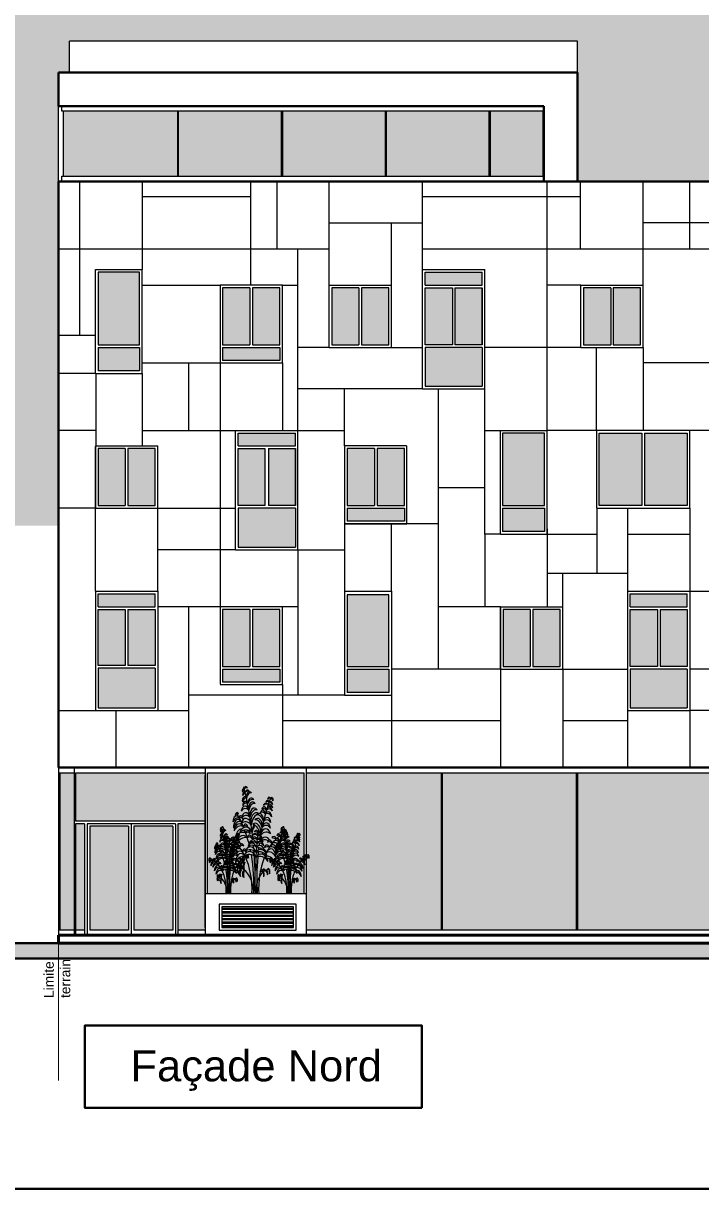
# Model space of a CAD drawing. Header units: millimetres. Extents: x 2804 to 3317, y 6834 to 7064.
# Drawn here: x 2846.3 to 2859.34, y 7029.47 to 7051.93 of the extents above; entities that cross this region are included whole.
import ezdxf

# ---------------------------------------------------------------- set-up
doc = ezdxf.new("R2010")
doc.units = ezdxf.units.MM
doc.linetypes.add('PHANTOM2', pattern=[1.25, 0.625, -0.125, 0.125, -0.125, 0.125, -0.125])
for name, color, linetype, lineweight in [('cotation', 3, 'Continuous', 30), ('Hachures', 8, 'Continuous', 20), ('Murs', 11, 'Continuous', 40), ('PREMER PLAN', 82, 'Continuous', 0), ('structure grt', 150, 'Continuous', 0), ('texte', 3, 'Continuous', 9), ('TopoAlt_T', 3, 'Continuous', 30), ('zin fenetre', 141, 'Continuous', 15), ('zin fin', 6, 'Continuous', 9), ('zin menuiserie', 150, 'Continuous', 5), ('Zin mur', 30, 'Continuous', 30)]:
    doc.layers.add(name, color=color, linetype=linetype, lineweight=lineweight)
doc.layers.add('zin hatch mur', color=8, linetype='Continuous')
doc.styles.get("Standard").update_dxf_attribs({"font": 'arial.ttf'})

# ---------------------------------------------------------------- blocks, each defined once
blk = doc.blocks.new('BUIS2-EL')
at = {"color": 0, "linetype": 'ByBlock'}
blk.add_line((-0.203, 0.718), (-0.181, 0.703), dxfattribs=at)
for centre, radius, start, end in [((-0.173, 0.967), 0.0234, 68.5001, 208.6115), ((-0.153, 0.949), 0.0411, 106.1603, 170.9512), ((-2.444, 0.09), 2.45, 10.3718, 21.9389), ((-0.14, 0.986), 0.0247, 24.0368, 175.2038), ((-0.131, 0.932), 0.0654, 78.1749, 121.0657), ((-0.116, 0.939), 0.0386, 52.227, 157.1593), ((-0.159, 0.876), 0.0368, 43.6847, 192.4915), ((-0.137, 0.835), 0.0663, 85.7421, 150.4341), ((-0.165, 0.931), 0.0265, 59.668, 188.423), ((-0.14, 0.895), 0.0596, 100.4127, 147.6783), ((-0.151, 0.831), 0.0405, 28.2731, 177.08), ((-0.102, 0.887), 0.083, 83.0677, 126.3186), ((-0.085, 0.913), 0.0485, 50.9154, 193.8024), ((-0.063, 0.878), 0.0734, 83.5691, 161.1487), ((-0.056, 0.844), 0.0589, 48.6916, 173.6596), ((-0.037, 0.794), 0.0965, 78.434, 143.9172), ((1.455, 0.153), 1.426, 148.4487, 163.1879), ((0.194, 0.853), 0.0265, 23.4908, 152.2458), ((0.193, 0.81), 0.0596, 64.2355, 111.5012), ((0.22, 0.887), 0.0234, 32.3229, 172.4343), ((0.226, 0.861), 0.0411, 69.9831, 134.774), ((0.238, 0.831), 0.0386, 16.0498, 120.9822), ((0.258, 0.883), 0.0247, 347.8597, 139.0266), ((0.234, 0.834), 0.0654, 41.9977, 84.8886), ((-0.263, 0.726), 0.0445, 120.9496, 173.7809), ((-0.399, 0.813), 0.123, 318.1235, 336.607), ((-0.275, 0.747), 0.0202, 12.5265, 124.0418), ((-0.305, 0.671), 0.0954, 58.2072, 78.3611), ((-0.951, 0.109), 0.934, 33.6332, 44.5595), ((-0.153, 0.765), 0.0624, 23.0229, 165.91), ((-0.149, 0.711), 0.0944, 55.6767, 133.2562), ((-0.141, 0.696), 0.0693, 23.0229, 165.91), ((-0.14, 0.782), 0.0729, 70.3305, 135.0226), ((-0.035, 0.804), 0.0624, 50.9154, 193.8024), ((-0.007, 0.759), 0.0944, 83.5691, 161.1487), ((-0.01, 0.74), 0.0693, 50.9154, 193.8024), ((0.022, 0.689), 0.105, 83.5691, 161.1487), ((0.02, 0.681), 0.0846, 61.3272, 202.2094), ((0.121, 0.749), 0.0405, 7.5075, 156.3144), ((0.114, 0.698), 0.0729, 49.565, 114.257), ((0.141, 0.783), 0.0368, 7.5075, 156.3144), ((0.135, 0.737), 0.0663, 49.565, 114.257), ((0.171, 0.798), 0.0558, 50.9567, 142.0458), ((0.179, 0.727), 0.118, 76.6833, 116.3191), ((0.205, 0.714), 0.0589, 12.5144, 137.4824), ((0.223, 0.769), 0.0485, 14.7382, 157.6252), ((0.22, 0.728), 0.0734, 47.392, 124.9715), ((0.226, 0.787), 0.0574, 29.2779, 110.3739), ((0.433, 1.353), 0.56, 246.003, 253.6488), ((0.219, 0.781), 0.083, 46.8905, 90.1414), ((-0.285, 0.679), 0.0569, 46.5081, 177.702), ((-0.249, 0.593), 0.128, 88.2099, 136.0002), ((-0.263, 0.633), 0.0693, 45.3982, 188.2853), ((-0.236, 0.58), 0.105, 78.052, 155.6315), ((-0.242, 0.579), 0.0841, 42.5176, 167.4856), ((-0.219, 0.683), 0.053, 68.4883, 125.8552), ((-0.265, 0.546), 0.18, 71.366, 85.5056), ((-0.141, 0.628), 0.0846, 14.616, 155.4982), ((-0.148, 0.537), 0.144, 51.3462, 118.7679), ((-0.136, 0.636), 0.105, 55.6767, 133.2562), ((-0.146, 0.623), 0.0368, 10.6845, 159.4913), ((0.08, 0.613), 0.144, 98.0574, 165.4792), ((0.074, 0.581), 0.118, 141.866, 179.4677), ((0.007, 0.583), 0.0846, 347.8896, 119.321), ((-0.053, 0.515), 0.144, 27.2397, 82.5908), ((0.042, 0.644), 0.0693, 346.8458, 129.7328), ((0.011, 0.594), 0.105, 19.4995, 97.079), ((0.07, 0.697), 0.0624, 346.8458, 129.7328), ((0.042, 0.651), 0.0944, 19.4995, 97.079), ((0.174, 0.602), 0.0693, 14.7382, 157.6252), ((0.188, 0.659), 0.0624, 14.7382, 157.6252), ((0.185, 0.605), 0.0944, 47.392, 124.9715), ((0.191, 0.662), 0.0965, 42.2568, 107.7401), ((-0.45, 0.525), 0.0202, 40.8949, 152.4102), ((-0.222, 0.504), 0.138, 72.2599, 137.7432), ((-0.213, 0.525), 0.0868, 84.4259, 175.3339), ((-0.189, 0.438), 0.145, 71.2702, 139.6419), ((-0.186, 0.435), 0.118, 55.5261, 145.4817), ((-0.139, 0.513), 0.118, 35.9389, 144.6487), ((-0.139, 0.397), 0.209, 62.9404, 117.6472), ((-0.15, 0.577), 0.0663, 52.7419, 117.4339), ((-0.213, 0.525), 0.0868, 35.5782, 62.9493), ((-0.951, 0.109), 0.934, 22.7308, 32.041), ((-0.108, 0.563), 0.0368, 10.6845, 159.4913), ((-0.112, 0.517), 0.0663, 52.7419, 117.4339), ((-0.085, 0.52), 0.0368, 10.6845, 159.4913), ((0.09, 0.54), 0.141, 129.6209, 162.333), ((0.001, 0.526), 0.0472, 32.6241, 141.3338), ((-0.002, 0.479), 0.0834, 59.6255, 114.3323), ((0.018, 0.565), 0.0354, 50.7346, 141.3338), ((0.016, 0.531), 0.0626, 70.9842, 114.3323), ((1.269, 0.299), 1.254, 167.527, 183.2337), ((0.051, 0.576), 0.0202, 63.2426, 174.7578), ((0.091, 0.504), 0.0954, 108.9232, 129.0771), ((0.067, 0.514), 0.0456, 19.9895, 126.0792), ((0.047, 0.448), 0.104, 52.4915, 93.5771), ((0.061, 0.565), 0.0202, 63.2426, 174.7578), ((0.101, 0.493), 0.0954, 108.9232, 129.0771), ((1.269, 0.299), 1.254, 166.8337, 167.0764), ((0.059, 0.583), 0.0111, 1.5455, 170.8062), ((0.052, 0.542), 0.0445, 13.5034, 66.3347), ((0.176, 0.646), 0.123, 210.6773, 229.1608), ((1.455, 0.153), 1.426, 164.0715, 164.7125), ((0.168, 0.532), 0.0846, 25.15, 156.8281), ((0.177, 0.441), 0.144, 61.8802, 125.433), ((0.17, 0.543), 0.105, 47.392, 124.9715), ((0.591, 0.056), 0.534, 100.0111, 141.7818), ((0.291, 0.486), 0.0574, 42.0299, 123.1259), ((0.363, 0.544), 0.0247, 10.241, 161.4079), ((0.359, 0.49), 0.0654, 64.379, 107.2699), ((0.412, 0.553), 0.0359, 26.1398, 137.0714), ((0.402, 0.482), 0.0974, 63.9268, 99.2843), ((0.36, 0.518), 0.0411, 343.8351, 48.6259), ((0.386, 0.525), 0.0234, 306.1748, 86.2862), ((0.455, 0.55), 0.0215, 312.3886, 118.4875), ((0.441, 0.541), 0.0288, 347.5765, 83.2995), ((0.48, 0.573), 0.0202, 27.5898, 139.1051), ((0.47, 0.491), 0.0954, 73.2705, 93.4244), ((0.621, 0.572), 0.123, 175.0245, 193.5081), ((0.46, 0.56), 0.0445, 337.8507, 30.6819), ((-0.429, 0.512), 0.0445, 149.3181, 202.1493), ((-0.59, 0.524), 0.123, 346.4919, 4.9755), ((-0.413, 0.472), 0.0569, 46.5081, 177.702), ((-0.378, 0.385), 0.128, 88.2099, 136.0002), ((-0.44, 0.443), 0.0954, 86.5756, 106.7295), ((-0.529, 0.055), 0.484, 354.7797, 82.6513), ((-0.358, 0.437), 0.0693, 45.3982, 188.2853), ((-0.331, 0.383), 0.105, 78.052, 155.6315), ((-0.304, 0.387), 0.0841, 42.5176, 167.4856), ((-0.284, 0.313), 0.138, 72.2599, 137.7432), ((-0.341, 0.505), 0.0336, 20.4187, 166.5772), ((-0.338, 0.451), 0.072, 67.0062, 119.9897), ((-0.259, 0.35), 0.0846, 36.9913, 177.8734), ((-0.27, 0.451), 0.053, 30.5815, 138.8563), ((-0.283, 0.308), 0.18, 70.9311, 98.5068), ((-0.146, 0.326), 0.209, 82.5276, 122.1155), ((-0.205, 0.439), 0.0368, 23.6856, 172.4925), ((-0.199, 0.394), 0.0663, 65.743, 130.435), ((-0.07, 0.347), 0.101, 28.1379, 145.8199), ((-0.089, 0.474), 0.0663, 52.7419, 117.4339), ((-0.046, 0.4), 0.0825, 32.6241, 141.3338), ((-0.051, 0.318), 0.146, 59.6255, 114.3323), ((-0.032, 0.441), 0.0707, 32.6241, 141.3338), ((-0.035, 0.371), 0.125, 59.6255, 114.3323), ((-0.951, 0.109), 0.934, 21.2426, 22.0818), ((-0.007, 0.495), 0.0448, 24.4979, 146.9087), ((-0.013, 0.427), 0.0978, 62.0339, 109.3727), ((-2.444, 0.09), 2.45, 9.906, 10.1779), ((-2.444, 0.09), 2.45, 9.1499, 9.5346), ((-2.444, 0.09), 2.45, 8.0523, 8.7235), ((0.073, 0.378), 0.0825, 18.2828, 126.9925), ((0.011, 0.179), 0.266, 58.0112, 87.2641), ((0.076, 0.427), 0.0707, 24.3555, 133.0653), ((0.062, 0.359), 0.125, 51.357, 106.0638), ((0.074, 0.471), 0.0589, 24.3555, 133.0653), ((0.062, 0.413), 0.104, 51.357, 106.0638), ((1.455, 0.153), 1.426, 168.3834, 169.3671), ((1.455, 0.153), 1.426, 166.5994, 167.5651), ((1.455, 0.153), 1.426, 165.2304, 166.0157), ((0.163, 0.44), 0.0978, 48.0473, 124.0566), ((0.151, 0.345), 0.168, 71.4489, 101.4296), ((0.187, 0.412), 0.053, 41.1437, 149.4185), ((0.2, 0.268), 0.18, 81.4932, 109.0689), ((0.228, 0.474), 0.0368, 7.5075, 156.3144), ((0.221, 0.429), 0.0663, 49.565, 114.257), ((0.276, 0.397), 0.0693, 351.7147, 134.6018), ((0.249, 0.344), 0.105, 24.3685, 101.948), ((0.369, 1.084), 0.56, 258.755, 266.4008), ((0.326, 0.422), 0.0841, 12.5144, 137.4824), ((0.306, 0.348), 0.138, 42.2568, 107.7401), ((0.345, 0.47), 0.0558, 10.358, 101.4471), ((0.305, 0.411), 0.118, 36.0847, 75.7205), ((-0.232, 0.263), 0.144, 73.7215, 141.1432), ((-0.216, 0.298), 0.0868, 35.5782, 175.3339), ((-0.192, 0.211), 0.145, 71.2702, 139.6419), ((-0.162, 0.397), 0.0301, 47.2752, 171.5055), ((-0.166, 0.377), 0.0353, 25.6252, 136.9856), ((-0.083, 0.286), 0.118, 32.6241, 141.3338), ((-0.09, 0.169), 0.209, 59.6255, 114.3323), ((-0.076, 0.233), 0.188, 59.6255, 114.3323), ((-0.128, 0.359), 0.02, 144.0136, 210.1665), ((-0.123, 0.342), 0.0233, 49.8772, 162.7523), ((-0.162, 0.397), 0.0301, 353.5292, 28.4174), ((-0.128, 0.359), 0.02, 2.463, 58.8373), ((-0.951, 0.109), 0.934, 18.2923, 19.4747), ((-0.951, 0.109), 0.934, 353.9769, 16.5621), ((-2.444, 0.09), 2.45, 6.7654, 7.5041), ((-2.444, 0.09), 2.45, 358.1531, 6.3649), ((0.096, 0.263), 0.118, 24.3555, 133.0653), ((0.074, 0.149), 0.209, 51.357, 106.0638), ((0.091, 0.317), 0.106, 24.3555, 133.0653), ((0.07, 0.214), 0.188, 51.357, 106.0638), ((1.455, 0.153), 1.426, 171.8589, 185.7198), ((1.455, 0.153), 1.426, 169.9983, 171.2795), ((0.591, 0.056), 0.534, 147.1691, 184.8369), ((0.147, 0.39), 0.0301, 168.9446, 194.4798), ((0.151, 0.37), 0.0353, 138.4927, 159.9599), ((0.147, 0.39), 0.0301, 122.0424, 122.9399), ((0.153, 0.136), 0.209, 91.8896, 93.2656), ((0.147, 0.39), 0.0301, 8.4945, 96.0523), ((0.151, 0.37), 0.0353, 43.0144, 93.6211), ((0.591, 0.056), 0.534, 143.0788, 144.6454), ((0.2, 0.242), 0.118, 11.5573, 105.4123), ((0.245, 0.344), 0.0846, 2.1266, 143.0087), ((0.217, 0.257), 0.144, 38.8568, 106.2785), ((0.153, 0.136), 0.209, 38.5588, 81.4224), ((-0.254, 0.232), 0.0234, 121.4262, 261.5376), ((-0.25, 0.27), 0.0247, 76.963, 228.1299), ((-0.228, 0.237), 0.0411, 159.0864, 223.8773), ((-0.201, 0.245), 0.0654, 131.101, 173.9918), ((-0.259, 0.018), 0.234, 8.4073, 91.7387), ((-0.213, 0.225), 0.0265, 112.5941, 241.3491), ((-0.17, 0.223), 0.0596, 153.3388, 200.6045), ((-0.19, 0.269), 0.0386, 105.1531, 210.0855), ((-0.141, 0.248), 0.083, 135.9938, 179.2447), ((-0.159, 0.195), 0.0368, 96.6108, 245.4177), ((-0.148, 0.267), 0.0388, 103.8415, 246.7285), ((-0.113, 0.188), 0.0663, 138.6682, 203.3603), ((-0.114, 0.264), 0.0588, 136.4952, 214.0748), ((0.216, 0.033), 0.202, 87.9392, 186.0875), ((0.099, 0.208), 0.0247, 10.241, 161.4079), ((0.095, 0.153), 0.0654, 64.379, 107.2699), ((0.138, 0.205), 0.0359, 26.1398, 137.0714), ((0.128, 0.134), 0.0974, 63.9268, 99.2843), ((0.181, 0.202), 0.0215, 312.3886, 118.4875), ((0.167, 0.193), 0.0288, 347.5765, 83.2995), ((0.206, 0.225), 0.0202, 27.5898, 139.1051), ((0.196, 0.143), 0.0954, 73.2705, 93.4244), ((0.346, 0.224), 0.123, 175.0245, 193.5081), ((0.186, 0.212), 0.0445, 337.8507, 30.6819), ((0.122, 0.189), 0.0234, 306.1748, 86.2862), ((0.096, 0.181), 0.0411, 343.8351, 48.6259)]:
    blk.add_arc(centre, radius, start, end, dxfattribs=at)
blk = doc.blocks.new('PLANT1CO')
at = {"xscale": 45, "yscale": 75, "zscale": 45}
blk.add_blockref('BUIS2-EL', (-2.62, -0.84), dxfattribs=at)

msp = doc.modelspace()

# ---------------------------------------------------------------- hatches: boundary and pattern name
at = {"layer": 'cotation'}
h = msp.add_hatch(color=256, dxfattribs=at)
h.dxf.hatch_style = 1
h.set_gradient(color1=(213, 218, 220), tint=1, name='CURVED')
h.paths.add_polyline_path([(2846.976, 7042.253), (2843.647, 7042.253), (2843.647, 7054.549), (2874.463, 7054.549), (2874.463, 7040.037), (2870.76, 7040.037), (2870.76, 7048.886), (2856.972, 7048.886), (2856.972, 7051.586), (2847.187, 7051.586), (2847.187, 7050.986), (2846.976, 7050.986)])
at = {"layer": 'Hachures'}
h = msp.add_hatch(dxfattribs=at)
h.set_pattern_fill('ANSI32', color=256, scale=0.007, angle=315)
h.paths.add_polyline_path([(2851.504, 7034.906), (2850.12, 7034.906), (2850.12, 7034.506), (2851.504, 7034.506)])
at = {"layer": 'zin fenetre'}
h = msp.add_hatch(color=123, dxfattribs=at)
h.dxf.hatch_style = 1
h.set_gradient(color1=(98, 178, 178), color2=(184, 237, 255), tint=1, name='INVCURVED')
h.paths.add_polyline_path([(2849.267, 7050.236), (2847.067, 7050.236), (2847.067, 7048.986), (2849.267, 7048.986)])
h = msp.add_hatch(color=123, dxfattribs=at)
h.dxf.hatch_style = 1
h.set_gradient(color1=(98, 178, 178), color2=(184, 237, 255), tint=1, name='INVCURVED')
h.paths.add_polyline_path([(2851.267, 7050.236), (2849.287, 7050.236), (2849.287, 7048.986), (2851.267, 7048.986)])
h = msp.add_hatch(color=123, dxfattribs=at)
h.dxf.hatch_style = 1
h.set_gradient(color1=(98, 178, 178), color2=(184, 237, 255), tint=1, name='INVCURVED')
h.paths.add_polyline_path([(2853.267, 7050.236), (2851.287, 7050.236), (2851.287, 7048.986), (2853.267, 7048.986)])
h = msp.add_hatch(color=123, dxfattribs=at)
h.dxf.hatch_style = 1
h.set_gradient(color1=(98, 178, 178), color2=(184, 237, 255), tint=1, name='INVCURVED')
h.paths.add_polyline_path([(2855.267, 7050.236), (2853.287, 7050.236), (2853.287, 7048.986), (2855.267, 7048.986)])
h = msp.add_hatch(color=123, dxfattribs=at)
h.dxf.hatch_style = 1
h.set_gradient(color1=(98, 178, 178), color2=(184, 237, 255), tint=1, name='INVCURVED')
h.paths.add_polyline_path([(2856.302, 7048.986), (2856.302, 7050.236), (2855.287, 7050.236), (2855.287, 7048.986)])
h = msp.add_hatch(color=123, dxfattribs=at)
h.dxf.hatch_style = 1
h.set_gradient(color1=(98, 178, 178), color2=(184, 237, 255), tint=1, name='INVCURVED')
h.paths.add_polyline_path([(2848.534, 7047.136), (2847.737, 7047.136), (2847.739, 7045.736), (2848.535, 7045.736)])
h = msp.add_hatch(color=123, dxfattribs=at)
h.dxf.hatch_style = 1
h.set_gradient(color1=(98, 178, 178), color2=(184, 237, 255), tint=1, name='INVCURVED')
h.paths.add_polyline_path([(2855.137, 7047.136), (2854.037, 7047.136), (2854.037, 7046.886), (2855.137, 7046.886)])
h = msp.add_hatch(color=123, dxfattribs=at)
h.dxf.hatch_style = 1
h.set_gradient(color1=(98, 178, 178), color2=(184, 237, 255), tint=1, name='INVCURVED')
h.paths.add_polyline_path([(2850.662, 7046.836), (2850.137, 7046.836), (2850.137, 7045.736), (2850.662, 7045.736)])
h = msp.add_hatch(color=123, dxfattribs=at)
h.dxf.hatch_style = 1
h.set_gradient(color1=(98, 178, 178), color2=(184, 237, 255), tint=1, name='INVCURVED')
h.paths.add_polyline_path([(2851.237, 7046.836), (2850.712, 7046.836), (2850.712, 7045.736), (2851.237, 7045.736)])
h = msp.add_hatch(color=123, dxfattribs=at)
h.dxf.hatch_style = 1
h.set_gradient(color1=(98, 178, 178), color2=(184, 237, 255), tint=1, name='INVCURVED')
h.paths.add_polyline_path([(2852.762, 7046.836), (2852.237, 7046.836), (2852.237, 7045.736), (2852.762, 7045.736)])
h = msp.add_hatch(color=123, dxfattribs=at)
h.dxf.hatch_style = 1
h.set_gradient(color1=(98, 178, 178), color2=(184, 237, 255), tint=1, name='INVCURVED')
h.paths.add_polyline_path([(2853.337, 7046.836), (2852.812, 7046.836), (2852.812, 7045.736), (2853.337, 7045.736)])
h = msp.add_hatch(color=123, dxfattribs=at)
h.dxf.hatch_style = 1
h.set_gradient(color1=(98, 178, 178), color2=(184, 237, 255), tint=1, name='INVCURVED')
h.paths.add_polyline_path([(2854.562, 7046.836), (2854.037, 7046.836), (2854.037, 7045.736), (2854.562, 7045.736)])
h = msp.add_hatch(color=123, dxfattribs=at)
h.dxf.hatch_style = 1
h.set_gradient(color1=(98, 178, 178), color2=(184, 237, 255), tint=1, name='INVCURVED')
h.paths.add_polyline_path([(2855.137, 7046.836), (2854.612, 7046.836), (2854.612, 7045.736), (2855.137, 7045.736)])
h = msp.add_hatch(color=123, dxfattribs=at)
h.dxf.hatch_style = 1
h.set_gradient(color1=(98, 178, 178), color2=(184, 237, 255), tint=1, name='INVCURVED')
h.paths.add_polyline_path([(2857.612, 7046.836), (2857.087, 7046.836), (2857.087, 7045.736), (2857.612, 7045.736)])
h = msp.add_hatch(color=123, dxfattribs=at)
h.dxf.hatch_style = 1
h.set_gradient(color1=(98, 178, 178), color2=(184, 237, 255), tint=1, name='INVCURVED')
h.paths.add_polyline_path([(2858.187, 7046.836), (2857.662, 7046.836), (2857.662, 7045.736), (2858.187, 7045.736)])
h = msp.add_hatch(color=123, dxfattribs=at)
h.dxf.hatch_style = 1
h.set_gradient(color1=(98, 178, 178), color2=(184, 237, 255), tint=1, name='INVCURVED')
h.paths.add_polyline_path([(2848.537, 7045.686), (2847.737, 7045.686), (2847.737, 7045.236), (2848.537, 7045.236)])
h = msp.add_hatch(color=123, dxfattribs=at)
h.dxf.hatch_style = 1
h.set_gradient(color1=(98, 178, 178), color2=(184, 237, 255), tint=1, name='INVCURVED')
h.paths.add_polyline_path([(2851.237, 7045.686), (2850.137, 7045.686), (2850.137, 7045.436), (2851.237, 7045.436)])
h = msp.add_hatch(color=123, dxfattribs=at)
h.dxf.hatch_style = 1
h.set_gradient(color1=(98, 178, 178), color2=(184, 237, 255), tint=1, name='INVCURVED')
h.paths.add_polyline_path([(2855.137, 7045.686), (2854.037, 7045.686), (2854.037, 7044.936), (2855.137, 7044.936)])
h = msp.add_hatch(color=123, dxfattribs=at)
h.dxf.hatch_style = 1
h.set_gradient(color1=(98, 178, 178), color2=(184, 237, 255), tint=1, name='INVCURVED')
h.paths.add_polyline_path([(2851.537, 7044.036), (2850.437, 7044.036), (2850.437, 7043.786), (2851.537, 7043.786)])
h = msp.add_hatch(color=123, dxfattribs=at)
h.dxf.hatch_style = 1
h.set_gradient(color1=(98, 178, 178), color2=(184, 237, 255), tint=1, name='INVCURVED')
h.paths.add_polyline_path([(2856.337, 7044.036), (2855.525, 7044.036), (2855.525, 7042.636), (2856.337, 7042.636)])
h = msp.add_hatch(color=123, dxfattribs=at)
h.dxf.hatch_style = 1
h.set_gradient(color1=(98, 178, 178), color2=(184, 237, 255), tint=1, name='INVCURVED')
h.paths.add_polyline_path([(2858.212, 7044.036), (2857.387, 7044.036), (2857.387, 7042.636), (2858.213, 7042.636)])
h = msp.add_hatch(color=123, dxfattribs=at)
h.dxf.hatch_style = 1
h.set_gradient(color1=(98, 178, 178), color2=(184, 237, 255), tint=1, name='INVCURVED')
h.paths.add_polyline_path([(2859.087, 7044.036), (2858.262, 7044.036), (2858.262, 7042.636), (2859.087, 7042.636)])
h = msp.add_hatch(color=123, dxfattribs=at)
h.dxf.hatch_style = 1
h.set_gradient(color1=(98, 178, 178), color2=(184, 237, 255), tint=1, name='INVCURVED')
h.paths.add_polyline_path([(2848.262, 7043.736), (2847.737, 7043.736), (2847.737, 7042.636), (2848.262, 7042.636)])
h = msp.add_hatch(color=123, dxfattribs=at)
h.dxf.hatch_style = 1
h.set_gradient(color1=(98, 178, 178), color2=(184, 237, 255), tint=1, name='INVCURVED')
h.paths.add_polyline_path([(2848.837, 7043.736), (2848.312, 7043.736), (2848.312, 7042.636), (2848.837, 7042.636)])
h = msp.add_hatch(color=123, dxfattribs=at)
h.dxf.hatch_style = 1
h.set_gradient(color1=(98, 178, 178), color2=(184, 237, 255), tint=1, name='INVCURVED')
h.paths.add_polyline_path([(2850.952, 7043.736), (2850.437, 7043.736), (2850.437, 7042.636), (2850.952, 7042.636)])
h = msp.add_hatch(color=123, dxfattribs=at)
h.dxf.hatch_style = 1
h.set_gradient(color1=(98, 178, 178), color2=(184, 237, 255), tint=1, name='INVCURVED')
h.paths.add_polyline_path([(2851.537, 7043.736), (2851.022, 7043.736), (2851.022, 7042.636), (2851.537, 7042.636)])
h = msp.add_hatch(color=123, dxfattribs=at)
h.dxf.hatch_style = 1
h.set_gradient(color1=(98, 178, 178), color2=(184, 237, 255), tint=1, name='INVCURVED')
h.paths.add_polyline_path([(2853.062, 7043.736), (2852.537, 7043.736), (2852.537, 7042.636), (2853.062, 7042.636)])
h = msp.add_hatch(color=123, dxfattribs=at)
h.dxf.hatch_style = 1
h.set_gradient(color1=(98, 178, 178), color2=(184, 237, 255), tint=1, name='INVCURVED')
h.paths.add_polyline_path([(2853.637, 7043.736), (2853.112, 7043.736), (2853.112, 7042.636), (2853.637, 7042.636)])
h = msp.add_hatch(color=123, dxfattribs=at)
h.dxf.hatch_style = 1
h.set_gradient(color1=(98, 178, 178), color2=(184, 237, 255), tint=1, name='INVCURVED')
h.paths.add_polyline_path([(2851.537, 7042.586), (2850.437, 7042.586), (2850.437, 7041.836), (2851.537, 7041.836)])
h = msp.add_hatch(color=123, dxfattribs=at)
h.dxf.hatch_style = 1
h.set_gradient(color1=(98, 178, 178), color2=(184, 237, 255), tint=1, name='INVCURVED')
h.paths.add_polyline_path([(2853.637, 7042.586), (2852.537, 7042.586), (2852.537, 7042.336), (2853.637, 7042.336)])
h = msp.add_hatch(color=123, dxfattribs=at)
h.dxf.hatch_style = 1
h.set_gradient(color1=(98, 178, 178), color2=(184, 237, 255), tint=1, name='INVCURVED')
h.paths.add_polyline_path([(2856.337, 7042.586), (2855.525, 7042.586), (2855.525, 7042.136), (2856.337, 7042.136)])
h = msp.add_hatch(color=123, dxfattribs=at)
h.dxf.hatch_style = 1
h.set_gradient(color1=(98, 178, 178), color2=(184, 237, 255), tint=1, name='INVCURVED')
h.paths.add_polyline_path([(2848.837, 7040.936), (2847.737, 7040.936), (2847.737, 7040.686), (2848.837, 7040.686)])
h = msp.add_hatch(color=123, dxfattribs=at)
h.dxf.hatch_style = 1
h.set_gradient(color1=(98, 178, 178), color2=(184, 237, 255), tint=1, name='INVCURVED')
h.paths.add_polyline_path([(2853.337, 7040.916), (2852.537, 7040.916), (2852.537, 7039.536), (2853.337, 7039.536)])
h = msp.add_hatch(color=123, dxfattribs=at)
h.dxf.hatch_style = 1
h.set_gradient(color1=(98, 178, 178), color2=(184, 237, 255), tint=1, name='INVCURVED')
h.paths.add_polyline_path([(2859.087, 7040.936), (2857.987, 7040.936), (2857.987, 7040.686), (2859.087, 7040.686)])
h = msp.add_hatch(color=123, dxfattribs=at)
h.dxf.hatch_style = 1
h.set_gradient(color1=(98, 178, 178), color2=(184, 237, 255), tint=1, name='INVCURVED')
h.paths.add_polyline_path([(2848.262, 7040.636), (2847.737, 7040.636), (2847.737, 7039.556), (2848.262, 7039.556)])
h = msp.add_hatch(color=123, dxfattribs=at)
h.dxf.hatch_style = 1
h.set_gradient(color1=(98, 178, 178), color2=(184, 237, 255), tint=1, name='INVCURVED')
h.paths.add_polyline_path([(2848.837, 7040.636), (2848.312, 7040.636), (2848.312, 7039.556), (2848.837, 7039.556)])
h = msp.add_hatch(color=123, dxfattribs=at)
h.dxf.hatch_style = 1
h.set_gradient(color1=(98, 178, 178), color2=(184, 237, 255), tint=1, name='INVCURVED')
h.paths.add_polyline_path([(2850.662, 7040.636), (2850.137, 7040.636), (2850.137, 7039.536), (2850.662, 7039.536)])
h = msp.add_hatch(color=123, dxfattribs=at)
h.dxf.hatch_style = 1
h.set_gradient(color1=(98, 178, 178), color2=(184, 237, 255), tint=1, name='INVCURVED')
h.paths.add_polyline_path([(2851.237, 7040.636), (2850.712, 7040.636), (2850.712, 7039.536), (2851.237, 7039.536)])
h = msp.add_hatch(color=123, dxfattribs=at)
h.dxf.hatch_style = 1
h.set_gradient(color1=(98, 178, 178), color2=(184, 237, 255), tint=1, name='INVCURVED')
h.paths.add_polyline_path([(2856.062, 7040.636), (2855.537, 7040.636), (2855.537, 7039.536), (2856.062, 7039.536)])
h = msp.add_hatch(color=123, dxfattribs=at)
h.dxf.hatch_style = 1
h.set_gradient(color1=(98, 178, 178), color2=(184, 237, 255), tint=1, name='INVCURVED')
h.paths.add_polyline_path([(2856.637, 7040.636), (2856.112, 7040.636), (2856.112, 7039.536), (2856.637, 7039.536)])
h = msp.add_hatch(color=123, dxfattribs=at)
h.dxf.hatch_style = 1
h.set_gradient(color1=(98, 178, 178), color2=(184, 237, 255), tint=1, name='INVCURVED')
h.paths.add_polyline_path([(2858.512, 7040.636), (2857.987, 7040.636), (2857.987, 7039.536), (2858.512, 7039.536)])
h = msp.add_hatch(color=123, dxfattribs=at)
h.dxf.hatch_style = 1
h.set_gradient(color1=(98, 178, 178), color2=(184, 237, 255), tint=1, name='INVCURVED')
h.paths.add_polyline_path([(2859.087, 7040.636), (2858.562, 7040.636), (2858.562, 7039.536), (2859.087, 7039.536)])
h = msp.add_hatch(color=123, dxfattribs=at)
h.dxf.hatch_style = 1
h.set_gradient(color1=(98, 178, 178), color2=(184, 237, 255), tint=1, name='INVCURVED')
h.paths.add_polyline_path([(2848.837, 7039.506), (2847.737, 7039.506), (2847.737, 7038.736), (2848.837, 7038.736)])
h = msp.add_hatch(color=123, dxfattribs=at)
h.dxf.hatch_style = 1
h.set_gradient(color1=(98, 178, 178), color2=(184, 237, 255), tint=1, name='INVCURVED')
h.paths.add_polyline_path([(2851.237, 7039.486), (2850.137, 7039.486), (2850.137, 7039.236), (2851.237, 7039.236)])
h = msp.add_hatch(color=123, dxfattribs=at)
h.dxf.hatch_style = 1
h.set_gradient(color1=(98, 178, 178), color2=(184, 237, 255), tint=1, name='INVCURVED')
h.paths.add_polyline_path([(2853.337, 7039.486), (2852.537, 7039.486), (2852.537, 7039.036), (2853.337, 7039.036)])
h = msp.add_hatch(color=123, dxfattribs=at)
h.dxf.hatch_style = 1
h.set_gradient(color1=(98, 178, 178), color2=(184, 237, 255), tint=1, name='INVCURVED')
h.paths.add_polyline_path([(2859.087, 7039.486), (2857.987, 7039.486), (2857.987, 7038.736), (2859.087, 7038.736)])
h = msp.add_hatch(color=123, dxfattribs=at)
h.dxf.hatch_style = 1
h.set_gradient(color1=(98, 178, 178), color2=(184, 237, 255), tint=1, name='INVCURVED')
h.paths.add_polyline_path([(2847.276, 7037.486), (2847.005, 7037.486), (2847.005, 7034.456), (2847.276, 7034.456)])
h.paths.add_polyline_path([(2849.798, 7036.506), (2849.276, 7036.506), (2849.276, 7034.456), (2849.798, 7034.456)])
h.paths.add_polyline_path([(2847.305, 7036.556), (2849.798, 7036.556), (2849.798, 7037.486), (2847.305, 7037.486)])
h.paths.add_polyline_path([(2848.426, 7036.456), (2848.426, 7034.456), (2849.176, 7034.456), (2849.176, 7036.456)])
h.paths.add_polyline_path([(2847.476, 7034.456), (2847.476, 7036.506), (2847.305, 7036.506), (2847.305, 7034.456)])
h.paths.add_polyline_path([(2847.576, 7036.456), (2847.576, 7034.456), (2848.326, 7034.456), (2848.326, 7036.456)])
h = msp.add_hatch(color=123, dxfattribs=at)
h.dxf.hatch_style = 1
h.set_gradient(color1=(98, 178, 178), color2=(184, 237, 255), tint=1, name='INVCURVED')
h.paths.add_polyline_path([(2849.848, 7035.156), (2851.704, 7035.156), (2851.704, 7037.486), (2849.848, 7037.486)])
h = msp.add_hatch(color=123, dxfattribs=at)
h.dxf.hatch_style = 1
h.set_gradient(color1=(98, 178, 178), color2=(184, 237, 255), tint=1, name='INVCURVED')
h.paths.add_polyline_path([(2854.347, 7037.486), (2851.754, 7037.486), (2851.754, 7034.456), (2854.347, 7034.456)])
h = msp.add_hatch(color=123, dxfattribs=at)
h.dxf.hatch_style = 1
h.set_gradient(color1=(98, 178, 178), color2=(184, 237, 255), tint=1, name='INVCURVED')
h.paths.add_polyline_path([(2856.949, 7034.456), (2856.949, 7037.486), (2854.367, 7037.486), (2854.367, 7034.456)])
h.paths.add_polyline_path([(2859.552, 7034.456), (2859.552, 7037.486), (2856.969, 7037.486), (2856.969, 7034.456)])
h.paths.add_polyline_path([(2859.572, 7037.486), (2859.572, 7034.456), (2862.155, 7034.456), (2862.155, 7037.486)])
at = {"layer": 'zin hatch mur'}
h = msp.add_hatch(color=256, dxfattribs=at)
h.dxf.hatch_style = 1
h.paths.add_polyline_path([(2871.28, 7034.206), (2844.577, 7034.206), (2844.577, 7034.006), (2843.788, 7034.006), (2843.64, 7034.006), (2842.356, 7034.006), (2840.997, 7034.006), (2837.63, 7034.006), (2837.63, 7034.206), (2831.786, 7034.206), (2831.786, 7033.906), (2837.33, 7033.906), (2837.33, 7033.706), (2844.877, 7033.706), (2844.877, 7033.906), (2871.28, 7033.906)])

# ---------------------------------------------------------------- linework, layer by layer
at = {"layer": 'Murs'}
for p, q in [((2849.798, 7034.356), (2846.976, 7034.356)), ((2846.976, 7034.206), (2846.976, 7034.356)), ((2849.799, 7034.356), (2851.754, 7034.356)), ((2867.167, 7034.356), (2851.754, 7034.356)), ((2846.976, 7034.206), (2867.167, 7034.206))]:
    msp.add_line(p, q, dxfattribs=at)
at = {"layer": 'texte', "linetype": 'PHANTOM2', "lineweight": 9, "const_width": 0.02}
msp.add_lwpolyline([(2846.976, 7039.295), (2846.976, 7031.551)], dxfattribs=at)
at = {"layer": 'TopoAlt_T'}
msp.add_lwpolyline([(2881.253, 7029.471), (2828.239, 7029.471), (2828.239, 7064.09), (2881.253, 7064.09)], close=True, dxfattribs=at)
at = {"layer": 'zin fin'}
for p, q in [((2847.187, 7050.986), (2847.187, 7051.586)), ((2856.972, 7051.586), (2847.187, 7051.586)), ((2856.972, 7050.986), (2856.972, 7051.586)), ((2846.976, 7048.886), (2846.976, 7050.336)), ((2847.387, 7045.915), (2847.387, 7048.886)), ((2848.587, 7048.886), (2848.587, 7047.186)), ((2850.677, 7046.886), (2850.677, 7048.886)), ((2851.187, 7047.586), (2851.187, 7048.886)), ((2852.187, 7046.886), (2852.187, 7048.886)), ((2853.987, 7047.186), (2853.987, 7048.886)), ((2856.387, 7043.886), (2856.387, 7048.886)), ((2857.027, 7047.586), (2857.027, 7048.886)), ((2858.237, 7046.886), (2858.237, 7048.886)), ((2859.137, 7047.586), (2859.137, 7048.886)), ((2848.577, 7048.596), (2850.677, 7048.596)), ((2853.987, 7048.596), (2857.027, 7048.596)), ((2852.187, 7048.086), (2853.987, 7048.086)), ((2853.387, 7046.886), (2853.387, 7048.086)), ((2864.767, 7048.086), (2858.237, 7048.086)), ((2846.976, 7047.586), (2852.187, 7047.586)), ((2851.587, 7044.086), (2851.587, 7047.586)), ((2853.987, 7047.586), (2861.287, 7047.586)), ((2848.587, 7046.886), (2850.087, 7046.886)), ((2851.287, 7046.886), (2851.587, 7046.886)), ((2857.037, 7046.886), (2856.387, 7046.886)), ((2847.687, 7045.915), (2846.976, 7045.915)), ((2852.187, 7045.686), (2851.587, 7045.686)), ((2853.387, 7045.686), (2853.987, 7045.686)), ((2857.037, 7045.686), (2855.187, 7045.686)), ((2857.337, 7044.086), (2857.337, 7045.686)), ((2858.237, 7045.686), (2858.237, 7044.086)), ((2848.587, 7045.386), (2850.087, 7045.386)), ((2849.487, 7044.086), (2849.487, 7045.386)), ((2850.087, 7045.386), (2850.087, 7040.686)), ((2851.287, 7045.386), (2851.287, 7044.086)), ((2860.087, 7045.386), (2858.237, 7045.386)), ((2847.687, 7045.186), (2846.976, 7045.186)), ((2847.697, 7045.186), (2847.697, 7043.786)), ((2848.587, 7045.186), (2848.587, 7043.786)), ((2853.987, 7044.886), (2851.587, 7044.886)), ((2852.487, 7043.786), (2852.487, 7044.886)), ((2854.287, 7044.886), (2854.287, 7040.686)), ((2855.187, 7042.086), (2855.187, 7044.886)), ((2847.697, 7044.086), (2846.976, 7044.086)), ((2848.587, 7044.086), (2850.387, 7044.086)), ((2851.587, 7044.086), (2852.487, 7044.086)), ((2855.187, 7044.086), (2855.487, 7044.086)), ((2857.337, 7044.086), (2856.387, 7044.086)), ((2859.967, 7044.086), (2859.137, 7044.086)), ((2859.137, 7044.086), (2859.137, 7044.086)), ((2854.287, 7042.986), (2855.187, 7042.986)), ((2847.687, 7042.586), (2846.976, 7042.586)), ((2847.687, 7040.986), (2847.687, 7042.586)), ((2848.887, 7040.986), (2848.887, 7042.586)), ((2848.887, 7042.586), (2850.387, 7042.586)), ((2857.347, 7042.586), (2857.347, 7041.336)), ((2857.937, 7042.586), (2857.937, 7040.986)), ((2859.137, 7042.586), (2859.137, 7040.986)), ((2852.487, 7042.286), (2852.487, 7040.986)), ((2854.287, 7042.286), (2852.487, 7042.286)), ((2853.387, 7040.986), (2853.387, 7042.286)), ((2856.387, 7042.186), (2856.387, 7040.686)), ((2855.487, 7042.086), (2855.187, 7042.086)), ((2855.187, 7042.086), (2855.187, 7040.686)), ((2856.387, 7042.086), (2857.347, 7042.086)), ((2857.937, 7042.086), (2859.137, 7042.086)), ((2850.387, 7041.786), (2848.887, 7041.786)), ((2851.587, 7041.786), (2851.587, 7038.986)), ((2851.587, 7041.786), (2852.487, 7041.786)), ((2856.387, 7041.336), (2857.937, 7041.336)), ((2856.687, 7040.686), (2856.687, 7041.336)), ((2859.137, 7040.986), (2859.967, 7040.986)), ((2851.587, 7040.686), (2848.887, 7040.686)), ((2849.477, 7040.686), (2849.477, 7037.586)), ((2855.487, 7040.686), (2854.287, 7040.686)), ((2854.287, 7040.686), (2854.287, 7039.486)), ((2855.487, 7039.486), (2853.387, 7039.486)), ((2855.487, 7039.486), (2855.487, 7037.586)), ((2856.687, 7039.486), (2856.687, 7037.586)), ((2856.687, 7039.486), (2857.937, 7039.486)), ((2859.967, 7039.486), (2859.137, 7039.486)), ((2851.287, 7039.186), (2851.287, 7037.586)), ((2852.487, 7038.986), (2849.477, 7038.986)), ((2853.387, 7038.986), (2853.387, 7037.586)), ((2846.976, 7038.686), (2849.477, 7038.686)), ((2848.077, 7038.686), (2848.077, 7037.586)), ((2857.937, 7038.686), (2857.937, 7037.586)), ((2859.137, 7038.686), (2859.137, 7037.586)), ((2859.967, 7038.686), (2859.137, 7038.686)), ((2855.487, 7038.486), (2851.287, 7038.486)), ((2857.937, 7038.486), (2856.687, 7038.486)), ((2846.976, 7037.586), (2846.976, 7034.356)), ((2847.276, 7037.586), (2847.276, 7034.356)), ((2851.754, 7035.156), (2849.798, 7035.156)), ((2849.798, 7035.156), (2849.798, 7034.356)), ((2851.754, 7034.506), (2851.754, 7035.156)), ((2849.798, 7034.506), (2849.798, 7034.956)), ((2851.554, 7034.956), (2850.07, 7034.956)), ((2850.07, 7034.956), (2850.07, 7034.456)), ((2851.504, 7034.906), (2850.12, 7034.906)), ((2850.12, 7034.906), (2850.12, 7034.506)), ((2851.504, 7034.506), (2851.504, 7034.906)), ((2851.554, 7034.456), (2851.554, 7034.956)), ((2850.07, 7034.456), (2851.554, 7034.456)), ((2850.12, 7034.506), (2851.504, 7034.506)), ((2851.754, 7034.356), (2851.754, 7034.506))]:
    msp.add_line(p, q, dxfattribs=at)
at = {"layer": 'zin menuiserie'}
for p, q in [((2847.037, 7050.236), (2847.037, 7050.336)), ((2856.322, 7050.236), (2847.037, 7050.236)), ((2847.067, 7050.236), (2847.067, 7048.986)), ((2849.267, 7050.236), (2849.267, 7048.986)), ((2849.287, 7048.986), (2849.287, 7050.236)), ((2851.267, 7050.236), (2851.267, 7048.986)), ((2851.287, 7050.236), (2851.287, 7048.986)), ((2853.267, 7050.236), (2853.267, 7048.986)), ((2853.287, 7050.236), (2853.287, 7048.986)), ((2855.267, 7050.236), (2855.267, 7048.986)), ((2855.287, 7050.236), (2855.287, 7048.986)), ((2856.302, 7050.236), (2856.302, 7048.986)), ((2847.037, 7048.986), (2856.322, 7048.986)), ((2847.037, 7048.886), (2847.037, 7048.986)), ((2847.687, 7047.186), (2848.577, 7047.186)), ((2847.687, 7047.176), (2847.687, 7047.186)), ((2847.687, 7046.896), (2847.687, 7047.176)), ((2847.737, 7047.136), (2847.737, 7045.736)), ((2848.537, 7047.136), (2847.737, 7047.136)), ((2848.537, 7045.736), (2848.537, 7047.136)), ((2848.577, 7047.186), (2848.587, 7047.186)), ((2848.587, 7047.176), (2848.587, 7047.186)), ((2848.587, 7046.396), (2848.587, 7047.176)), ((2853.987, 7045.686), (2853.987, 7047.186)), ((2853.987, 7047.186), (2853.997, 7047.186)), ((2853.997, 7047.186), (2855.187, 7047.186)), ((2854.037, 7046.886), (2854.037, 7047.136)), ((2854.037, 7047.136), (2855.137, 7047.136)), ((2855.137, 7046.886), (2855.137, 7047.136)), ((2855.187, 7047.176), (2855.187, 7047.186)), ((2855.187, 7044.886), (2855.187, 7047.176)), ((2847.687, 7046.876), (2847.687, 7046.896)), ((2847.687, 7045.186), (2847.687, 7046.876)), ((2851.287, 7046.886), (2850.087, 7046.886)), ((2850.087, 7046.876), (2850.087, 7045.386)), ((2850.662, 7046.836), (2850.137, 7046.836)), ((2850.137, 7046.836), (2850.137, 7045.736)), ((2850.662, 7046.836), (2850.662, 7045.736)), ((2850.712, 7046.836), (2850.712, 7045.736)), ((2851.237, 7046.836), (2850.712, 7046.836)), ((2851.237, 7045.736), (2851.237, 7046.836)), ((2851.287, 7045.386), (2851.287, 7046.886)), ((2852.187, 7045.696), (2852.187, 7046.886)), ((2852.187, 7046.886), (2852.197, 7046.886)), ((2852.197, 7046.886), (2853.377, 7046.886)), ((2852.762, 7046.836), (2852.237, 7046.836)), ((2852.237, 7046.836), (2852.237, 7045.736)), ((2852.762, 7046.836), (2852.762, 7045.736)), ((2852.812, 7046.836), (2852.812, 7045.736)), ((2853.337, 7046.836), (2852.812, 7046.836)), ((2853.337, 7045.736), (2853.337, 7046.836)), ((2853.337, 7045.736), (2853.337, 7046.836)), ((2853.377, 7046.886), (2853.387, 7046.886)), ((2853.387, 7045.696), (2853.387, 7046.886)), ((2854.037, 7046.886), (2855.137, 7046.886)), ((2854.037, 7045.736), (2854.037, 7046.836)), ((2854.037, 7046.836), (2854.562, 7046.836)), ((2854.562, 7046.836), (2854.562, 7045.736)), ((2854.612, 7046.836), (2854.612, 7045.736)), ((2854.612, 7046.836), (2855.137, 7046.836)), ((2855.137, 7046.836), (2855.137, 7045.736)), ((2855.137, 7045.736), (2855.137, 7046.836)), ((2857.037, 7046.886), (2858.227, 7046.886)), ((2857.037, 7046.876), (2857.037, 7046.886)), ((2857.037, 7045.686), (2857.037, 7046.876)), ((2857.612, 7046.836), (2857.087, 7046.836)), ((2857.087, 7046.836), (2857.087, 7045.736)), ((2857.612, 7046.836), (2857.612, 7045.736)), ((2857.662, 7046.836), (2857.662, 7045.736)), ((2858.187, 7046.836), (2857.662, 7046.836)), ((2858.187, 7045.736), (2858.187, 7046.836)), ((2858.187, 7045.736), (2858.187, 7046.836)), ((2858.227, 7046.886), (2858.237, 7046.886)), ((2858.237, 7045.686), (2858.237, 7046.886)), ((2848.587, 7046.376), (2848.587, 7046.396)), ((2848.587, 7045.186), (2848.587, 7046.376)), ((2847.737, 7045.736), (2848.537, 7045.736)), ((2847.737, 7045.686), (2847.737, 7045.236)), ((2847.737, 7045.686), (2848.537, 7045.686)), ((2848.537, 7045.686), (2848.537, 7045.236)), ((2850.137, 7045.736), (2850.662, 7045.736)), ((2850.137, 7045.686), (2851.237, 7045.686)), ((2850.137, 7045.686), (2850.137, 7045.436)), ((2850.712, 7045.736), (2851.237, 7045.736)), ((2851.237, 7045.686), (2851.237, 7045.436)), ((2852.187, 7045.686), (2852.187, 7045.696)), ((2852.187, 7045.686), (2853.387, 7045.686)), ((2852.237, 7045.736), (2852.762, 7045.736)), ((2852.812, 7045.736), (2853.337, 7045.736)), ((2853.387, 7045.686), (2853.387, 7045.696)), ((2853.987, 7045.666), (2853.987, 7045.686)), ((2853.987, 7044.896), (2853.987, 7045.666)), ((2854.562, 7045.736), (2854.037, 7045.736)), ((2855.137, 7045.686), (2854.037, 7045.686)), ((2854.037, 7045.686), (2854.037, 7044.936)), ((2855.137, 7045.736), (2854.612, 7045.736)), ((2855.137, 7045.686), (2855.137, 7044.936)), ((2857.037, 7045.686), (2857.037, 7045.696)), ((2857.037, 7045.686), (2858.227, 7045.686)), ((2857.087, 7045.736), (2857.612, 7045.736)), ((2857.662, 7045.736), (2858.187, 7045.736)), ((2858.227, 7045.686), (2858.237, 7045.686)), ((2850.087, 7045.386), (2851.287, 7045.386)), ((2851.237, 7045.436), (2850.137, 7045.436)), ((2847.687, 7045.186), (2847.697, 7045.186)), ((2847.697, 7045.186), (2848.587, 7045.186)), ((2848.537, 7045.236), (2847.737, 7045.236)), ((2848.577, 7045.186), (2848.587, 7045.186)), ((2853.987, 7044.886), (2853.987, 7044.896)), ((2853.987, 7044.886), (2853.997, 7044.886)), ((2853.997, 7044.886), (2854.877, 7044.886)), ((2854.037, 7044.936), (2855.137, 7044.936)), ((2854.877, 7044.886), (2854.897, 7044.886)), ((2854.897, 7044.886), (2855.187, 7044.886)), ((2855.187, 7044.886), (2855.187, 7044.896)), ((2850.387, 7042.596), (2850.387, 7044.086)), ((2850.387, 7044.086), (2850.397, 7044.086)), ((2850.397, 7044.086), (2851.577, 7044.086)), ((2850.437, 7043.786), (2850.437, 7044.036)), ((2850.437, 7044.036), (2851.537, 7044.036)), ((2851.537, 7043.786), (2851.537, 7044.036)), ((2851.577, 7044.086), (2851.587, 7044.086)), ((2851.587, 7041.796), (2851.587, 7044.086)), ((2855.487, 7044.086), (2856.377, 7044.086)), ((2855.487, 7044.076), (2855.487, 7044.086)), ((2855.487, 7042.096), (2855.487, 7044.076)), ((2855.525, 7044.036), (2855.525, 7042.636)), ((2856.337, 7044.036), (2855.525, 7044.036)), ((2856.337, 7042.636), (2856.337, 7044.036)), ((2856.377, 7044.086), (2856.387, 7044.086)), ((2856.387, 7042.696), (2856.387, 7044.086)), ((2858.227, 7044.086), (2857.337, 7044.086)), ((2857.337, 7044.086), (2857.337, 7044.076)), ((2857.337, 7044.076), (2857.337, 7042.586)), ((2857.387, 7044.036), (2858.212, 7044.036)), ((2857.387, 7042.636), (2857.387, 7044.036)), ((2858.212, 7044.036), (2858.212, 7042.636)), ((2858.247, 7044.086), (2858.227, 7044.086)), ((2859.127, 7044.086), (2858.247, 7044.086)), ((2858.262, 7044.036), (2859.087, 7044.036)), ((2858.262, 7044.036), (2858.262, 7042.636)), ((2859.087, 7044.036), (2859.087, 7042.636)), ((2859.137, 7044.086), (2859.127, 7044.086)), ((2859.137, 7042.586), (2859.137, 7044.086)), ((2847.687, 7043.786), (2847.687, 7042.586)), ((2847.687, 7043.786), (2848.887, 7043.786)), ((2847.687, 7042.586), (2847.687, 7043.776)), ((2848.887, 7043.736), (2848.887, 7043.786)), ((2850.437, 7043.786), (2851.537, 7043.786)), ((2853.677, 7043.786), (2852.487, 7043.786)), ((2852.487, 7043.776), (2852.487, 7042.286)), ((2853.687, 7042.286), (2853.687, 7043.786)), ((2848.262, 7043.736), (2847.737, 7043.736)), ((2847.737, 7043.736), (2847.737, 7042.636)), ((2848.262, 7043.736), (2848.262, 7042.636)), ((2848.837, 7043.736), (2848.312, 7043.736)), ((2848.312, 7043.736), (2848.312, 7042.636)), ((2848.837, 7042.636), (2848.837, 7043.736)), ((2848.887, 7042.586), (2848.887, 7043.736)), ((2850.437, 7043.736), (2850.952, 7043.736)), ((2850.437, 7042.636), (2850.437, 7043.736)), ((2850.952, 7043.736), (2850.952, 7042.636)), ((2851.022, 7043.736), (2851.537, 7043.736)), ((2851.022, 7043.736), (2851.022, 7042.636)), ((2851.537, 7043.736), (2851.537, 7042.636)), ((2851.537, 7042.636), (2851.537, 7043.736)), ((2853.062, 7043.736), (2852.537, 7043.736)), ((2852.537, 7043.736), (2852.537, 7042.636)), ((2853.062, 7043.736), (2853.062, 7042.636)), ((2853.112, 7043.736), (2853.112, 7042.636)), ((2853.637, 7043.736), (2853.112, 7043.736)), ((2853.637, 7042.636), (2853.637, 7043.736)), ((2847.737, 7042.636), (2848.262, 7042.636)), ((2848.312, 7042.636), (2848.837, 7042.636)), ((2848.887, 7042.596), (2848.887, 7042.636)), ((2850.952, 7042.636), (2850.437, 7042.636)), ((2851.537, 7042.636), (2851.022, 7042.636)), ((2852.537, 7042.636), (2853.062, 7042.636)), ((2853.112, 7042.636), (2853.637, 7042.636)), ((2855.525, 7042.636), (2856.337, 7042.636)), ((2856.387, 7042.676), (2856.387, 7042.696)), ((2856.387, 7042.086), (2856.387, 7042.676)), ((2858.212, 7042.636), (2857.387, 7042.636)), ((2859.087, 7042.636), (2858.262, 7042.636)), ((2847.687, 7042.586), (2847.767, 7042.586)), ((2847.767, 7042.586), (2848.887, 7042.586)), ((2850.387, 7042.576), (2850.387, 7042.596)), ((2850.387, 7041.796), (2850.387, 7042.576)), ((2851.537, 7042.586), (2850.437, 7042.586)), ((2850.437, 7042.586), (2850.437, 7041.836)), ((2851.537, 7042.586), (2851.537, 7041.836)), ((2852.537, 7042.586), (2853.637, 7042.586)), ((2852.537, 7042.586), (2852.537, 7042.336)), ((2853.637, 7042.586), (2853.637, 7042.336)), ((2855.525, 7042.586), (2855.525, 7042.136)), ((2855.525, 7042.586), (2856.337, 7042.586)), ((2856.337, 7042.586), (2856.337, 7042.136)), ((2857.337, 7042.586), (2857.347, 7042.586)), ((2857.347, 7042.586), (2859.127, 7042.586)), ((2859.127, 7042.586), (2859.137, 7042.586)), ((2852.487, 7042.286), (2853.687, 7042.286)), ((2853.637, 7042.336), (2852.537, 7042.336)), ((2855.487, 7042.086), (2855.487, 7042.096)), ((2855.487, 7042.086), (2856.377, 7042.086)), ((2856.337, 7042.136), (2855.525, 7042.136)), ((2856.377, 7042.086), (2856.387, 7042.086)), ((2850.387, 7041.786), (2850.387, 7041.796)), ((2850.387, 7041.786), (2851.277, 7041.786)), ((2850.437, 7041.836), (2851.537, 7041.836)), ((2851.277, 7041.786), (2851.297, 7041.786)), ((2851.297, 7041.786), (2851.577, 7041.786)), ((2851.577, 7041.786), (2851.587, 7041.786)), ((2851.587, 7041.786), (2851.587, 7041.796)), ((2847.687, 7040.986), (2847.687, 7038.696)), ((2847.687, 7040.986), (2847.697, 7040.986)), ((2847.697, 7040.986), (2848.877, 7040.986)), ((2847.737, 7040.936), (2848.837, 7040.936)), ((2847.737, 7040.686), (2847.737, 7040.936)), ((2848.837, 7040.686), (2848.837, 7040.936)), ((2848.877, 7040.986), (2848.887, 7040.986)), ((2848.887, 7040.986), (2848.887, 7040.616)), ((2852.487, 7040.986), (2852.487, 7038.986)), ((2852.497, 7040.986), (2853.387, 7040.986)), ((2853.337, 7040.916), (2852.537, 7040.916)), ((2852.537, 7040.916), (2852.537, 7039.536)), ((2853.337, 7039.536), (2853.337, 7040.916)), ((2853.387, 7040.986), (2853.387, 7038.986)), ((2857.937, 7040.986), (2859.137, 7040.986)), ((2857.937, 7040.986), (2857.937, 7039.486)), ((2857.987, 7040.936), (2859.087, 7040.936)), ((2857.987, 7040.686), (2857.987, 7040.936)), ((2859.087, 7040.686), (2859.087, 7040.936)), ((2859.137, 7040.986), (2859.137, 7039.496)), ((2847.737, 7040.686), (2848.837, 7040.686)), ((2847.737, 7040.636), (2848.262, 7040.636)), ((2847.737, 7039.556), (2847.737, 7040.636)), ((2848.262, 7040.636), (2848.262, 7039.556)), ((2848.312, 7040.636), (2848.837, 7040.636)), ((2848.312, 7040.636), (2848.312, 7039.556)), ((2848.837, 7040.636), (2848.837, 7039.556)), ((2848.887, 7040.616), (2848.887, 7040.596)), ((2851.277, 7040.686), (2850.087, 7040.686)), ((2850.087, 7040.676), (2850.087, 7039.196)), ((2850.662, 7040.636), (2850.137, 7040.636)), ((2850.137, 7040.636), (2850.137, 7039.536)), ((2850.662, 7040.636), (2850.662, 7039.536)), ((2850.712, 7040.636), (2850.712, 7039.536)), ((2851.237, 7040.636), (2850.712, 7040.636)), ((2851.237, 7039.536), (2851.237, 7040.636)), ((2851.287, 7039.186), (2851.287, 7040.686)), ((2855.487, 7040.686), (2855.487, 7039.486)), ((2855.487, 7040.686), (2856.687, 7040.686)), ((2855.487, 7039.486), (2855.487, 7040.676)), ((2856.062, 7040.636), (2855.537, 7040.636)), ((2855.537, 7040.636), (2855.537, 7039.536)), ((2856.062, 7040.636), (2856.062, 7039.536)), ((2856.637, 7040.636), (2856.112, 7040.636)), ((2856.112, 7040.636), (2856.112, 7039.536)), ((2856.637, 7039.536), (2856.637, 7040.636)), ((2856.687, 7040.636), (2856.687, 7040.686)), ((2856.687, 7039.486), (2856.687, 7040.636)), ((2857.987, 7040.686), (2859.087, 7040.686)), ((2857.987, 7040.636), (2858.512, 7040.636)), ((2857.987, 7039.536), (2857.987, 7040.636)), ((2858.512, 7040.636), (2858.512, 7039.536)), ((2858.562, 7040.636), (2859.087, 7040.636)), ((2858.562, 7040.636), (2858.562, 7039.536)), ((2859.087, 7040.636), (2859.087, 7039.536)), ((2848.887, 7040.596), (2848.887, 7038.686)), ((2848.262, 7039.556), (2847.737, 7039.556)), ((2847.737, 7039.506), (2847.737, 7038.736)), ((2848.837, 7039.506), (2847.737, 7039.506)), ((2848.837, 7039.556), (2848.312, 7039.556)), ((2848.837, 7039.506), (2848.837, 7038.736)), ((2850.137, 7039.536), (2850.662, 7039.536)), ((2850.137, 7039.486), (2851.237, 7039.486)), ((2850.137, 7039.486), (2850.137, 7039.236)), ((2850.712, 7039.536), (2851.237, 7039.536)), ((2851.237, 7039.486), (2851.237, 7039.236)), ((2852.537, 7039.536), (2853.337, 7039.536)), ((2852.537, 7039.486), (2852.537, 7039.036)), ((2852.537, 7039.486), (2853.337, 7039.486)), ((2853.337, 7039.486), (2853.337, 7039.036)), ((2855.487, 7039.486), (2855.567, 7039.486)), ((2855.537, 7039.536), (2856.062, 7039.536)), ((2855.567, 7039.486), (2856.687, 7039.486)), ((2856.112, 7039.536), (2856.637, 7039.536)), ((2856.687, 7039.496), (2856.687, 7039.536)), ((2857.937, 7039.486), (2857.937, 7038.696)), ((2858.512, 7039.536), (2857.987, 7039.536)), ((2859.087, 7039.486), (2857.987, 7039.486)), ((2857.987, 7039.486), (2857.987, 7038.736)), ((2859.087, 7039.536), (2858.562, 7039.536)), ((2859.087, 7039.486), (2859.087, 7038.736)), ((2859.137, 7039.496), (2859.137, 7038.686)), ((2850.087, 7039.186), (2851.277, 7039.186)), ((2851.237, 7039.236), (2850.137, 7039.236)), ((2853.337, 7039.036), (2852.537, 7039.036)), ((2852.487, 7038.986), (2853.387, 7038.986)), ((2847.687, 7038.696), (2847.687, 7038.686)), ((2847.687, 7038.686), (2848.377, 7038.686)), ((2847.737, 7038.736), (2848.837, 7038.736)), ((2848.377, 7038.686), (2848.397, 7038.686)), ((2848.397, 7038.686), (2848.877, 7038.686)), ((2848.877, 7038.686), (2848.887, 7038.686)), ((2857.937, 7038.686), (2859.137, 7038.686)), ((2857.987, 7038.736), (2859.087, 7038.736)), ((2846.976, 7037.486), (2847.276, 7037.486)), ((2847.005, 7034.456), (2847.005, 7037.486)), ((2847.305, 7037.486), (2849.798, 7037.486)), ((2847.305, 7037.486), (2847.305, 7036.556)), ((2849.798, 7037.586), (2849.798, 7034.987)), ((2849.848, 7035.156), (2849.848, 7037.486)), ((2849.848, 7037.486), (2851.704, 7037.486)), ((2851.704, 7035.156), (2851.704, 7037.486)), ((2851.754, 7034.956), (2851.754, 7037.586)), ((2851.754, 7037.486), (2867.167, 7037.486)), ((2854.347, 7037.486), (2854.347, 7034.456)), ((2854.367, 7037.486), (2854.367, 7034.456)), ((2856.949, 7037.486), (2856.949, 7034.456)), ((2856.969, 7037.486), (2856.969, 7034.456)), ((2849.798, 7034.956), (2849.798, 7037.436)), ((2849.798, 7036.556), (2847.305, 7036.556)), ((2847.476, 7036.506), (2847.305, 7036.506)), ((2847.305, 7036.506), (2847.305, 7034.356)), ((2847.476, 7036.506), (2847.476, 7034.356)), ((2849.226, 7036.506), (2847.526, 7036.506)), ((2847.526, 7036.506), (2847.526, 7034.356)), ((2848.326, 7036.456), (2847.576, 7036.456)), ((2847.576, 7036.456), (2847.576, 7034.456)), ((2848.326, 7036.456), (2848.326, 7034.456)), ((2848.376, 7036.506), (2848.376, 7034.356)), ((2849.176, 7036.456), (2848.426, 7036.456)), ((2848.426, 7036.456), (2848.426, 7034.456)), ((2849.176, 7036.456), (2849.176, 7034.456)), ((2849.226, 7036.506), (2849.226, 7034.356)), ((2849.798, 7036.506), (2849.276, 7036.506)), ((2849.276, 7036.506), (2849.276, 7034.356)), ((2847.276, 7034.456), (2846.976, 7034.456)), ((2847.476, 7034.456), (2847.305, 7034.456)), ((2848.326, 7034.456), (2847.576, 7034.456)), ((2849.176, 7034.456), (2848.426, 7034.456)), ((2849.798, 7034.456), (2849.276, 7034.456)), ((2867.167, 7034.456), (2851.754, 7034.456))]:
    msp.add_line(p, q, dxfattribs=at)
at = {"layer": 'Zin mur'}
for p, q in [((2846.976, 7050.336), (2846.976, 7050.986)), ((2846.976, 7050.986), (2846.987, 7050.986)), ((2846.987, 7050.986), (2847.187, 7050.986)), ((2856.972, 7050.986), (2847.187, 7050.986)), ((2856.972, 7048.886), (2856.972, 7050.986)), ((2846.987, 7050.336), (2846.976, 7050.336)), ((2846.987, 7050.336), (2847.037, 7050.336)), ((2856.322, 7050.336), (2847.037, 7050.336)), ((2856.322, 7050.336), (2856.322, 7048.886)), ((2846.976, 7048.886), (2868.367, 7048.886)), ((2846.976, 7048.886), (2846.976, 7037.586)), ((2846.976, 7037.586), (2864.767, 7037.586)), ((2846.976, 7034.206), (2844.577, 7034.206)), ((2844.877, 7033.906), (2871.28, 7033.906))]:
    msp.add_line(p, q, dxfattribs=at)
msp.add_lwpolyline([(2853.974, 7031.032), (2847.482, 7031.032), (2847.482, 7032.614), (2853.974, 7032.614)], close=True, dxfattribs=at)

# ---------------------------------------------------------------- block references
at = {"layer": 'PREMER PLAN', "color": 86, "ltscale": 0.5, "true_color": 0x228a00}
for p, xscale, yscale, zscale in [((2850.831, 7035.156), 0.0276, 0.0276, 0.0276), ((2850.288, 7035.156), 0.01725, 0.01725, 0.01725), ((2851.457, 7035.156), 0.01725, 0.01725, 0.01725)]:
    msp.add_blockref('PLANT1CO', p, dxfattribs=dict(at, xscale=xscale, yscale=yscale, zscale=zscale))

# ---------------------------------------------------------------- texts
at = {"layer": 'structure grt', "ltscale": 0.5, "insert": (2846.694, 7033.147), "char_height": 0.18984, "width": 13.38282, "attachment_point": 1, "rotation": 90}
msp.add_mtext('{\\C1;Limite \\Pterrain}', dxfattribs=at)
at = {"layer": 'Zin mur', "insert": (2848.36, 7032.141), "char_height": 0.6, "attachment_point": 1}
msp.add_mtext_dynamic_manual_height_columns('Façade Nord', width=34.10317, gutter_width=12.5, heights=[0], dxfattribs=at)

doc.saveas('drawing.dxf')
